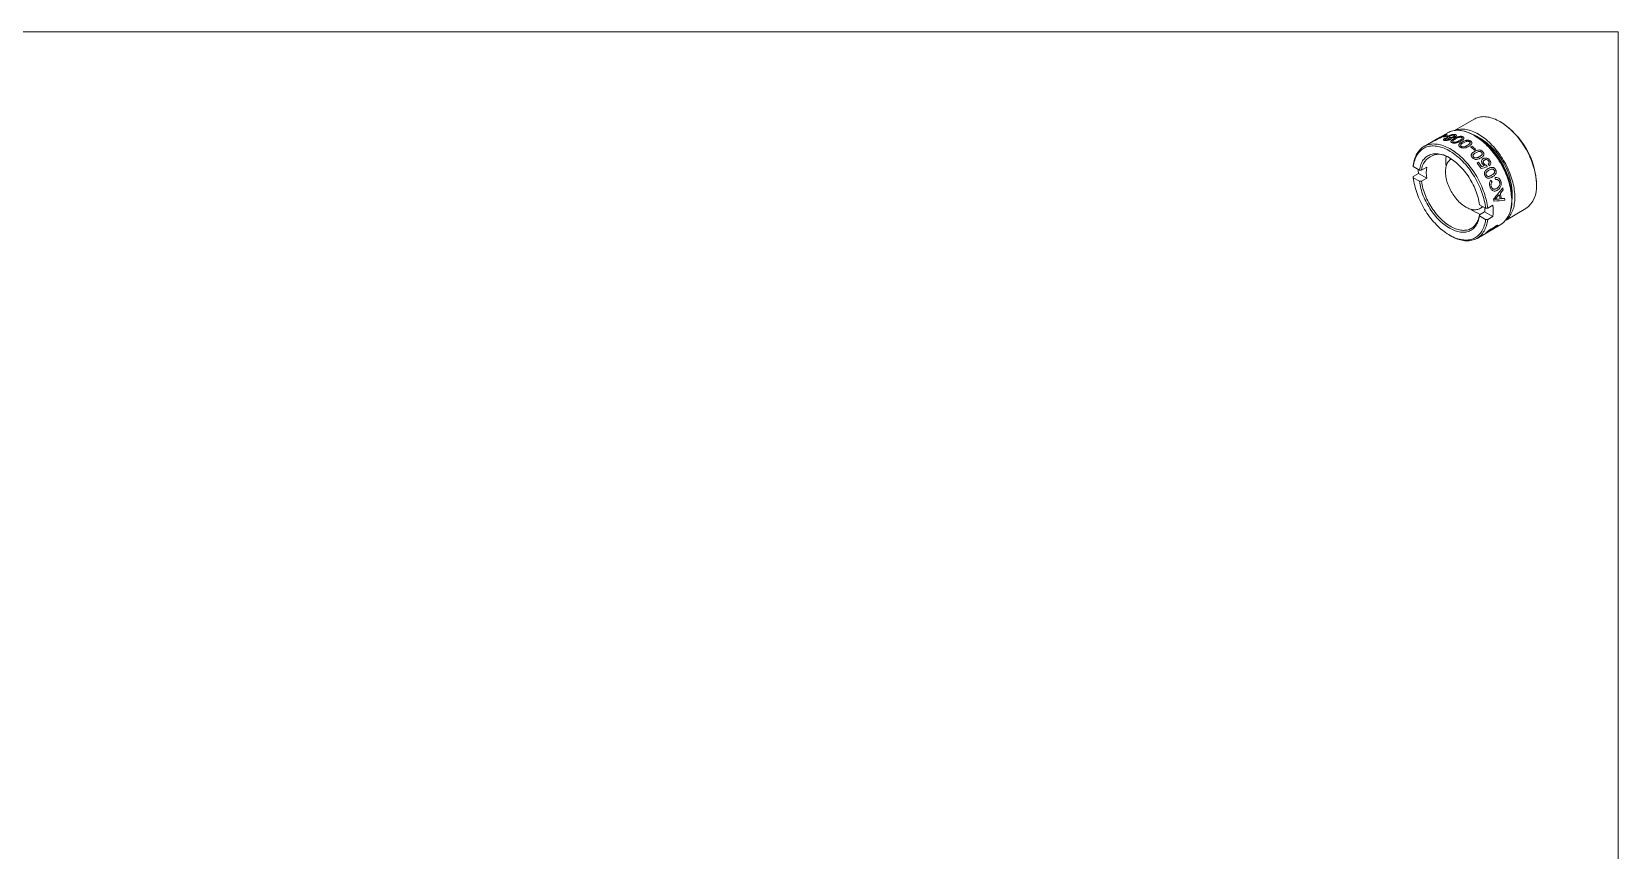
# Model space of a CAD drawing. Header units: inches. Extents: x 0.1 to 10.9, y 0 to 8.5.
# Drawn here: x 5.5 to 10.94, y 5.64 to 8.45 of the extents above; entities that cross this region are included whole.
import ezdxf

# ---------------------------------------------------------------- set-up
doc = ezdxf.new("R2010")
doc.units = ezdxf.units.IN
doc.header["$MEASUREMENT"] = 0

msp = doc.modelspace()

# ---------------------------------------------------------------- linework, layer by layer
at = {"color": 7, "linetype": 'Continuous', "lineweight": 0}
for p, q in [((0.0622, 8.4506), (10.9445, 8.4506)), ((10.9445, 0.0356), (10.9445, 8.4506)), ((10.4502, 8.1511), (10.3823, 8.1119)), ((10.5424, 8.1403), (10.5388, 8.1423)), ((10.3209, 8.0818), (10.2782, 8.0572)), ((10.334, 8.0894), (10.3209, 8.0818)), ((10.3595, 8.1041), (10.334, 8.0894)), ((10.3443, 8.0902), (10.3483, 8.0925)), ((10.3598, 8.0934), (10.3557, 8.091)), ((10.4382, 8.056), (10.4423, 8.0583)), ((10.454, 8.0931), (10.4504, 8.0951)), ((10.455, 8.0472), (10.451, 8.0449)), ((10.4602, 8.0004), (10.4647, 8.0031)), ((10.2416, 7.9884), (10.2416, 7.9925)), ((10.2626, 7.9763), (10.2416, 7.9884)), ((10.2416, 7.9541), (10.2593, 7.9643)), ((10.2416, 7.9541), (10.2416, 7.95)), ((10.2416, 7.95), (10.2626, 7.9379)), ((10.2593, 7.9643), (10.2874, 7.9481)), ((10.2697, 7.9763), (10.2874, 7.9865)), ((10.2874, 7.9481), (10.2697, 7.9379)), ((10.6641, 7.9253), (10.6641, 7.9294)), ((10.4895, 7.8453), (10.4685, 7.8574)), ((10.4708, 7.8447), (10.4806, 7.8504)), ((10.4966, 7.8453), (10.4895, 7.8453)), ((10.4966, 7.8453), (10.5143, 7.8555)), ((10.5595, 7.805), (10.6274, 7.8442)), ((10.579, 7.8724), (10.579, 7.8765)), ((10.46, 7.7422), (10.5413, 7.7891)), ((10.4685, 7.8231), (10.4862, 7.8333)), ((10.4685, 7.819), (10.4895, 7.8069)), ((10.4862, 7.8333), (10.5143, 7.8171)), ((10.4895, 7.8069), (10.4966, 7.8069)), ((10.5143, 7.8171), (10.4966, 7.8069)), ((10.3655, 7.7533), (10.3691, 7.7512))]:
    msp.add_line(p, q, dxfattribs=at)
at = {"color": 8, "linetype": 'Continuous', "lineweight": 0}
msp.add_line((10.334, 8.0894), (10.3279, 8.0858), dxfattribs=at)
at = {"color": 7, "linetype": 'Continuous', "lineweight": 0, "flags": 128}
for points in [[(10.579, 7.8724), (10.5789, 7.8787), (10.5786, 7.8851), (10.578, 7.8916), (10.5772, 7.8982), (10.5762, 7.9049), (10.575, 7.9117), (10.5735, 7.9185), (10.5718, 7.9254), (10.57, 7.9323), (10.5679, 7.9392), (10.5656, 7.9462), (10.5631, 7.9531), (10.5604, 7.9601), (10.5575, 7.967), (10.5544, 7.9739), (10.5512, 7.9807), (10.5478, 7.9875), (10.5442, 7.9942), (10.5404, 8.0008), (10.5365, 8.0073), (10.5324, 8.0137), (10.5282, 8.02), (10.5238, 8.0262), (10.5193, 8.0322), (10.5147, 8.0381), (10.51, 8.0438), (10.5052, 8.0494), (10.5002, 8.0548), (10.4952, 8.0599), (10.4902, 8.0649), (10.485, 8.0697), (10.4798, 8.0742), (10.4745, 8.0786), (10.4692, 8.0827), (10.4639, 8.0865), (10.4585, 8.0902), (10.4531, 8.0935), (10.4477, 8.0966), (10.4423, 8.0995), (10.437, 8.1021), (10.4316, 8.1044), (10.4263, 8.1064), (10.4211, 8.1081), (10.4158, 8.1096), (10.4107, 8.1108), (10.4056, 8.1117), (10.4006, 8.1123), (10.3957, 8.1126), (10.3908, 8.1126), (10.3861, 8.1123), (10.3815, 8.1118), (10.377, 8.1109), (10.3727, 8.1098), (10.3685, 8.1084), (10.3644, 8.1067), (10.3604, 8.1047), (10.3595, 8.1041)], [(10.3841, 8.1121), (10.3859, 8.1128), (10.3901, 8.1141), (10.3944, 8.1151), (10.3989, 8.1159), (10.4035, 8.1164), (10.4082, 8.1165), (10.413, 8.1164), (10.4178, 8.116), (10.4228, 8.1153), (10.4279, 8.1143), (10.433, 8.113), (10.4382, 8.1114), (10.4434, 8.1096), (10.4486, 8.1075), (10.4539, 8.1051), (10.4592, 8.1024), (10.4646, 8.0995), (10.4699, 8.0963), (10.4752, 8.0928), (10.4805, 8.0891), (10.4857, 8.0852), (10.4909, 8.081), (10.4961, 8.0766), (10.5012, 8.0719), (10.5063, 8.0671), (10.5113, 8.0621), (10.5162, 8.0568), (10.521, 8.0514), (10.5257, 8.0458), (10.5302, 8.0401), (10.5347, 8.0342), (10.539, 8.0281), (10.5433, 8.0219), (10.5473, 8.0156), (10.5512, 8.0092), (10.555, 8.0027), (10.5586, 7.9961), (10.562, 7.9894), (10.5653, 7.9827), (10.5683, 7.9759), (10.5712, 7.9691), (10.5739, 7.9622), (10.5764, 7.9553), (10.5787, 7.9485), (10.5808, 7.9416), (10.5827, 7.9348), (10.5843, 7.928), (10.5858, 7.9213), (10.587, 7.9146), (10.588, 7.908), (10.5888, 7.9014), (10.5894, 7.895), (10.5897, 7.8887), (10.5898, 7.8825), (10.5897, 7.8764), (10.5894, 7.8705), (10.5888, 7.8647), (10.588, 7.8591), (10.587, 7.8536), (10.5858, 7.8484), (10.5843, 7.8433), (10.5827, 7.8384), (10.5808, 7.8338), (10.5787, 7.8293), (10.5764, 7.8251), (10.5739, 7.8211), (10.5712, 7.8174), (10.5683, 7.8139), (10.5653, 7.8106), (10.562, 7.8076), (10.5606, 7.8065)], [(10.6641, 7.9253), (10.664, 7.9315), (10.6636, 7.9379), (10.6631, 7.9443), (10.6623, 7.9508), (10.6613, 7.9574), (10.66, 7.9641), (10.6586, 7.9709), (10.6569, 7.9777), (10.655, 7.9845), (10.653, 7.9913), (10.6507, 7.9982), (10.6482, 8.0051), (10.6455, 8.0119), (10.6426, 8.0187), (10.6395, 8.0255), (10.6363, 8.0323), (10.6328, 8.0389), (10.6292, 8.0455), (10.6255, 8.0521), (10.6216, 8.0585), (10.6175, 8.0648), (10.6133, 8.071), (10.609, 8.077), (10.6045, 8.0829), (10.5999, 8.0887), (10.5952, 8.0943), (10.5904, 8.0997), (10.5855, 8.1049), (10.5805, 8.11), (10.5755, 8.1148), (10.5704, 8.1194), (10.5652, 8.1238), (10.56, 8.128), (10.5547, 8.132), (10.5494, 8.1357), (10.5441, 8.1391), (10.5388, 8.1423), (10.5335, 8.1453), (10.5282, 8.1479), (10.5229, 8.1503), (10.5176, 8.1525), (10.5124, 8.1543), (10.5072, 8.1559), (10.5021, 8.1572), (10.4971, 8.1582), (10.4921, 8.1589), (10.4872, 8.1593), (10.4824, 8.1594), (10.4777, 8.1592), (10.4731, 8.1588), (10.4687, 8.158), (10.4643, 8.157), (10.4601, 8.1556), (10.456, 8.154), (10.4521, 8.1521), (10.4502, 8.1511)], [(10.2416, 7.9925), (10.2424, 7.9982), (10.2434, 8.0037), (10.2447, 8.009), (10.2461, 8.0141), (10.2478, 8.019), (10.2497, 8.0237), (10.2518, 8.0282), (10.2541, 8.0325), (10.2566, 8.0365), (10.2593, 8.0404), (10.2622, 8.0439), (10.2653, 8.0472), (10.2685, 8.0503), (10.272, 8.0531), (10.2756, 8.0556), (10.2793, 8.0578), (10.2832, 8.0598), (10.2873, 8.0615), (10.2915, 8.0629), (10.2959, 8.064), (10.3004, 8.0649), (10.305, 8.0654), (10.3097, 8.0657), (10.3145, 8.0656), (10.3194, 8.0653), (10.3244, 8.0647), (10.3295, 8.0638), (10.3346, 8.0626), (10.3398, 8.0612), (10.3451, 8.0594), (10.3504, 8.0574), (10.3557, 8.0551), (10.361, 8.0525), (10.3664, 8.0497), (10.3718, 8.0466), (10.3771, 8.0432), (10.3825, 8.0396), (10.3878, 8.0358), (10.3931, 8.0317), (10.3984, 8.0274), (10.4036, 8.0228), (10.4087, 8.0181), (10.4138, 8.0131), (10.4188, 8.0079), (10.4237, 8.0026), (10.4285, 7.9971), (10.4332, 7.9914), (10.4378, 7.9855), (10.4423, 7.9795), (10.4467, 7.9733), (10.4509, 7.9671), (10.4549, 7.9607), (10.4589, 7.9542), (10.4626, 7.9476), (10.4662, 7.9409), (10.4697, 7.9341), (10.4729, 7.9273), (10.476, 7.9205), (10.4789, 7.9136), (10.4816, 7.9067), (10.4841, 7.8997), (10.4864, 7.8928), (10.4885, 7.8859), (10.4904, 7.879), (10.4921, 7.8721), (10.4935, 7.8653), (10.4948, 7.8585), (10.4958, 7.8519), (10.4966, 7.8453)], [(10.4895, 7.8453), (10.4887, 7.8519), (10.4876, 7.8586), (10.4863, 7.8653), (10.4848, 7.8721), (10.4831, 7.879), (10.4812, 7.8859), (10.479, 7.8928), (10.4767, 7.8997), (10.4741, 7.9067), (10.4714, 7.9136), (10.4684, 7.9205), (10.4652, 7.9273), (10.4619, 7.9341), (10.4584, 7.9408), (10.4547, 7.9474), (10.4509, 7.954), (10.4469, 7.9604), (10.4427, 7.9667), (10.4384, 7.9729), (10.434, 7.979), (10.4295, 7.9849), (10.4248, 7.9906), (10.42, 7.9962), (10.4151, 8.0016), (10.4102, 8.0068), (10.4051, 8.0118), (10.4, 8.0166), (10.3948, 8.0212), (10.3896, 8.0255), (10.3843, 8.0296), (10.379, 8.0335), (10.3736, 8.0371), (10.3682, 8.0405), (10.3629, 8.0436), (10.3575, 8.0464), (10.3522, 8.049), (10.3469, 8.0512), (10.3416, 8.0532), (10.3363, 8.0549), (10.3311, 8.0563), (10.326, 8.0575), (10.321, 8.0583), (10.316, 8.0588), (10.3111, 8.0591), (10.3063, 8.059), (10.3017, 8.0587), (10.2971, 8.058), (10.2927, 8.0571), (10.2884, 8.0558), (10.2842, 8.0543), (10.2802, 8.0525), (10.2764, 8.0504), (10.2727, 8.048), (10.2692, 8.0453), (10.2659, 8.0424), (10.2627, 8.0392), (10.2598, 8.0357), (10.257, 8.032), (10.2544, 8.028), (10.2521, 8.0238), (10.2499, 8.0194), (10.248, 8.0147), (10.2463, 8.0099), (10.2448, 8.0048), (10.2435, 7.9995), (10.2424, 7.994), (10.2416, 7.9884)], [(10.2626, 7.9763), (10.2635, 7.9813), (10.2646, 7.9862), (10.266, 7.9909), (10.2675, 7.9953), (10.2693, 7.9996), (10.2713, 8.0036), (10.2735, 8.0074), (10.2759, 8.0109), (10.2785, 8.0142), (10.2813, 8.0173), (10.2843, 8.02), (10.2874, 8.0225), (10.2908, 8.0248), (10.2943, 8.0267), (10.2979, 8.0284), (10.3017, 8.0298), (10.3057, 8.0308), (10.3098, 8.0316), (10.314, 8.0321), (10.3183, 8.0323), (10.3227, 8.0322), (10.3272, 8.0318), (10.3318, 8.0311), (10.3365, 8.0301), (10.3413, 8.0288), (10.3461, 8.0272), (10.3509, 8.0254), (10.3558, 8.0232), (10.3607, 8.0208), (10.3656, 8.0181), (10.3705, 8.0151), (10.3754, 8.0119), (10.3802, 8.0084), (10.3851, 8.0047), (10.3899, 8.0007), (10.3946, 7.9966), (10.3993, 7.9922), (10.4039, 7.9875), (10.4084, 7.9827), (10.4128, 7.9777), (10.4171, 7.9726), (10.4213, 7.9672), (10.4254, 7.9617), (10.4294, 7.9561), (10.4332, 7.9503), (10.4368, 7.9444), (10.4403, 7.9384), (10.4437, 7.9324), (10.4468, 7.9262), (10.4498, 7.92), (10.4526, 7.9137), (10.4552, 7.9074), (10.4576, 7.9011), (10.4598, 7.8948), (10.4618, 7.8884), (10.4636, 7.8821), (10.4652, 7.8759), (10.4665, 7.8696), (10.4676, 7.8635), (10.4685, 7.8574)], [(10.4789, 7.8514), (10.4767, 7.8491), (10.4741, 7.847), (10.4715, 7.8451), (10.4686, 7.8436), (10.4656, 7.8423), (10.4625, 7.8413), (10.4592, 7.8406), (10.4558, 7.8402), (10.4523, 7.8401), (10.4486, 7.8403), (10.4449, 7.8408), (10.4412, 7.8415), (10.4373, 7.8426), (10.4334, 7.8439), (10.4295, 7.8455), (10.4255, 7.8474), (10.4215, 7.8496), (10.4176, 7.852), (10.4136, 7.8547), (10.4097, 7.8576), (10.4058, 7.8608), (10.4019, 7.8642), (10.3982, 7.8678), (10.3945, 7.8716), (10.3908, 7.8756), (10.3873, 7.8797), (10.3839, 7.8841), (10.3806, 7.8886), (10.3775, 7.8932), (10.3745, 7.8979), (10.3716, 7.9028), (10.3689, 7.9077), (10.3664, 7.9127), (10.3641, 7.9178), (10.3619, 7.9229), (10.36, 7.928), (10.3582, 7.9331), (10.3567, 7.9382), (10.3554, 7.9433), (10.3542, 7.9484), (10.3533, 7.9534), (10.3527, 7.9583), (10.3522, 7.9631), (10.352, 7.9678), (10.352, 7.9724), (10.3522, 7.9769), (10.3527, 7.9812), (10.3533, 7.9853), (10.3542, 7.9893), (10.3554, 7.993), (10.3567, 7.9966), (10.3582, 7.9999), (10.36, 8.003), (10.3619, 8.0059), (10.3641, 8.0085), (10.3664, 8.0109), (10.3689, 8.013), (10.3713, 8.0146)], [(10.2416, 7.95), (10.2424, 7.9434), (10.2435, 7.9367), (10.2448, 7.93), (10.2463, 7.9232), (10.248, 7.9163), (10.2499, 7.9094), (10.2521, 7.9025), (10.2544, 7.8956), (10.257, 7.8886), (10.2598, 7.8817), (10.2627, 7.8748), (10.2659, 7.868), (10.2692, 7.8612), (10.2727, 7.8545), (10.2764, 7.8479), (10.2802, 7.8413), (10.2842, 7.8349), (10.2884, 7.8286), (10.2927, 7.8224), (10.2971, 7.8163), (10.3017, 7.8104), (10.3063, 7.8047), (10.3111, 7.7991), (10.316, 7.7937), (10.321, 7.7885), (10.326, 7.7835), (10.3311, 7.7787), (10.3363, 7.7741), (10.3416, 7.7698), (10.3469, 7.7657), (10.3522, 7.7618), (10.3575, 7.7582), (10.3629, 7.7548), (10.3682, 7.7517), (10.3736, 7.7489), (10.379, 7.7463), (10.3843, 7.7441), (10.3896, 7.7421), (10.3948, 7.7404), (10.4, 7.7389), (10.4051, 7.7378), (10.4102, 7.737), (10.4151, 7.7365), (10.42, 7.7362), (10.4248, 7.7363), (10.4295, 7.7366), (10.434, 7.7373), (10.4384, 7.7382), (10.4427, 7.7395), (10.4469, 7.741), (10.4509, 7.7428), (10.4547, 7.7449), (10.4584, 7.7473), (10.4619, 7.75), (10.4652, 7.7529), (10.4684, 7.7561), (10.4714, 7.7596), (10.4741, 7.7633), (10.4767, 7.7673), (10.479, 7.7715), (10.4812, 7.7759), (10.4831, 7.7806), (10.4848, 7.7854), (10.4863, 7.7905), (10.4876, 7.7958), (10.4887, 7.8013), (10.4895, 7.8069)], [(10.4685, 7.819), (10.4676, 7.814), (10.4665, 7.8091), (10.4652, 7.8044), (10.4636, 7.8), (10.4618, 7.7957), (10.4598, 7.7917), (10.4576, 7.7879), (10.4552, 7.7844), (10.4526, 7.7811), (10.4498, 7.778), (10.4468, 7.7753), (10.4437, 7.7727), (10.4403, 7.7705), (10.4368, 7.7686), (10.4332, 7.7669), (10.4294, 7.7655), (10.4254, 7.7645), (10.4213, 7.7637), (10.4171, 7.7632), (10.4128, 7.763), (10.4084, 7.7631), (10.4039, 7.7635), (10.3993, 7.7642), (10.3946, 7.7652), (10.3899, 7.7665), (10.3851, 7.7681), (10.3802, 7.7699), (10.3754, 7.7721), (10.3705, 7.7745), (10.3656, 7.7772), (10.3607, 7.7802), (10.3558, 7.7834), (10.3509, 7.7869), (10.3461, 7.7906), (10.3413, 7.7946), (10.3365, 7.7987), (10.3318, 7.8031), (10.3272, 7.8078), (10.3227, 7.8126), (10.3183, 7.8176), (10.314, 7.8227), (10.3098, 7.8281), (10.3057, 7.8336), (10.3017, 7.8392), (10.2979, 7.845), (10.2943, 7.8509), (10.2908, 7.8569), (10.2874, 7.8629), (10.2843, 7.8691), (10.2813, 7.8753), (10.2785, 7.8816), (10.2759, 7.8879), (10.2735, 7.8942), (10.2713, 7.9005), (10.2693, 7.9069), (10.2675, 7.9132), (10.266, 7.9194), (10.2646, 7.9257), (10.2635, 7.9318), (10.2626, 7.9379)], [(10.2697, 7.9379), (10.2706, 7.9319), (10.2717, 7.9259), (10.2731, 7.9198), (10.2747, 7.9136), (10.2764, 7.9075), (10.2784, 7.9013), (10.2806, 7.8951), (10.283, 7.8889), (10.2856, 7.8827), (10.2884, 7.8766), (10.2914, 7.8705), (10.2945, 7.8645), (10.2978, 7.8586), (10.3013, 7.8528), (10.3049, 7.8471), (10.3087, 7.8414), (10.3126, 7.836), (10.3166, 7.8306), (10.3208, 7.8255), (10.325, 7.8205), (10.3294, 7.8157), (10.3339, 7.811), (10.3384, 7.8066), (10.343, 7.8024), (10.3477, 7.7984), (10.3524, 7.7946), (10.3571, 7.7911), (10.3619, 7.7878), (10.3667, 7.7848), (10.3715, 7.782), (10.3763, 7.7795), (10.3811, 7.7772), (10.3858, 7.7753), (10.3905, 7.7736), (10.3952, 7.7722), (10.3998, 7.7711), (10.4043, 7.7703), (10.4088, 7.7698), (10.4132, 7.7696), (10.4174, 7.7697), (10.4216, 7.7701), (10.4256, 7.7707), (10.4295, 7.7717), (10.4333, 7.7729), (10.4369, 7.7745), (10.4404, 7.7763), (10.4437, 7.7784), (10.4468, 7.7808), (10.4498, 7.7834), (10.4526, 7.7863), (10.4552, 7.7895), (10.4576, 7.7929), (10.4598, 7.7966), (10.4618, 7.8005), (10.4635, 7.8046), (10.4651, 7.8089), (10.4664, 7.8135), (10.4676, 7.8182), (10.4685, 7.8231)], [(10.579, 7.8763), (10.5791, 7.8786), (10.5792, 7.8845)], [(10.4966, 7.8069), (10.4958, 7.8012), (10.4948, 7.7957), (10.4935, 7.7904), (10.4921, 7.7853), (10.4904, 7.7804), (10.4885, 7.7756), (10.4864, 7.7712), (10.4841, 7.7669), (10.4816, 7.7628), (10.4789, 7.759), (10.476, 7.7555), (10.4729, 7.7522), (10.4697, 7.7491), (10.4662, 7.7463), (10.4626, 7.7438), (10.4589, 7.7416), (10.4549, 7.7396), (10.4509, 7.7379), (10.4467, 7.7365), (10.4423, 7.7354), (10.4378, 7.7345), (10.4332, 7.734), (10.4285, 7.7337), (10.4237, 7.7337), (10.4188, 7.734), (10.4138, 7.7347), (10.4087, 7.7356), (10.4036, 7.7367), (10.3984, 7.7382), (10.3931, 7.7399), (10.3878, 7.742), (10.3825, 7.7443), (10.3771, 7.7468), (10.3718, 7.7497), (10.3691, 7.7512)]]:
    msp.add_lwpolyline(points, dxfattribs=at)
at = {"color": 7, "linetype": 'Continuous', "lineweight": 0}
for centre, radius, start, end in [((10.35, 7.8886), 0.2307, 347.0336, 72.961), ((10.4001, 7.9176), 0.2642, 2.5637, 57.431), ((10.332, 8.0168), 0.0619, 109.691, 113.9719), ((10.3524, 8.0285), 0.0619, 107.2397, 116.4232), ((10.3565, 8.0308), 0.062, 106.0988, 117.5641), ((10.3553, 8.0166), 0.0744, 89.699, 98.5529), ((10.3594, 8.019), 0.0744, 89.699, 98.5529), ((10.3689, 8.0319), 0.0675, 99.3848, 103.1873), ((10.2895, 7.8724), 0.2363, 46.895, 50.9905), ((10.2936, 7.8747), 0.2363, 46.895, 50.9905), ((10.3259, 7.8743), 0.2535, 2.3191, 59.7082), ((10.3077, 7.8643), 0.2715, 2.5779, 57.4167), ((10.3296, 7.9702), 0.0601, 51.0624, 174.2715), ((10.4886, 8.0062), 0.1354, 172.7397, 187.1616), ((10.2181, 7.8131), 0.3061, 33.3328, 37.7293), ((10.2238, 7.8166), 0.3047, 34.299, 37.7354), ((10.451, 7.9848), 0.1928, 181.7872, 186.0945), ((10.4199, 7.9673), 0.1339, 171.7612, 188.2388), ((10.3119, 7.8454), 0.2294, 8.0404, 11.875), ((10.316, 7.8478), 0.2294, 7.563, 12.3523), ((10.3003, 7.8483), 0.2566, 13.5204, 15.0808), ((10.5748, 7.9169), 0.0896, 305.8832, 5.429), ((10.5193, 7.9468), 0.1318, 232.666, 248.3183), ((10.3736, 7.8509), 0.1139, 351.1374, 357.7869), ((10.3443, 7.8363), 0.1711, 353.5612, 6.4388), ((10.2915, 7.8335), 0.2295, 9.0644, 10.8509), ((10.4872, 7.8638), 0.0922, 305.9538, 5.3584), ((10.3554, 7.8578), 0.2006, 4.3237, 6.1621), ((10.4758, 7.8214), 0.0607, 300.2493, 304.0931), ((10.4582, 7.8186), 0.0673, 316.7286, 320.3172)]:
    msp.add_arc(centre, radius, start, end, dxfattribs=at)
at = {"color": 8, "linetype": 'Continuous', "lineweight": 0}
msp.add_open_spline([(10.3069, 8.0733), (10.311, 8.076), (10.3156, 8.0789), (10.3204, 8.0815), (10.3209, 8.0818)], degree=3, knots=[0, 0, 0, 0, 0.897822, 1, 1, 1, 1], dxfattribs=at)
at = {"color": 7, "linetype": 'Continuous', "lineweight": 0}
for points in [[(10.3579, 8.0984), (10.3421, 8.091), (10.3266, 8.0832), (10.3111, 8.0751)], [(10.3181, 8.0798), (10.3164, 8.0788), (10.3147, 8.0777), (10.3131, 8.0766)], [(10.3249, 8.084), (10.3226, 8.0826), (10.3204, 8.0812), (10.3181, 8.0798)], [(10.3214, 8.0811), (10.3256, 8.0833), (10.3299, 8.0855), (10.3341, 8.0877)], [(10.3393, 8.0904), (10.344, 8.0928), (10.3488, 8.0952), (10.3535, 8.0975)], [(10.2697, 7.9763), (10.2673, 7.9763), (10.265, 7.9763), (10.2626, 7.9763)], [(10.4947, 7.9875), (10.4878, 7.9855), (10.4808, 7.9834), (10.4738, 7.9813)], [(10.4755, 7.9883), (10.479, 7.9893), (10.4825, 7.9904), (10.486, 7.9915)], [(10.4917, 7.9931), (10.4927, 7.9913), (10.4937, 7.9894), (10.4947, 7.9875)], [(10.5023, 7.9911), (10.501, 7.9929), (10.4997, 7.9946), (10.4984, 7.9963)], [(10.5233, 7.9436), (10.5228, 7.946), (10.5222, 7.9484), (10.5217, 7.9507)], [(10.2626, 7.9379), (10.265, 7.9379), (10.2673, 7.9379), (10.2697, 7.9379)], [(10.508, 7.9413), (10.5093, 7.9394), (10.5105, 7.9375), (10.5118, 7.9356)], [(10.5169, 7.8768), (10.5275, 7.8895), (10.5379, 7.9022), (10.5481, 7.915)], [(10.5364, 7.8926), (10.5337, 7.8894), (10.5308, 7.8861), (10.528, 7.8829)], [(10.5498, 7.9083), (10.5466, 7.9045), (10.5434, 7.9007), (10.5401, 7.8969)], [(10.5555, 7.8729), (10.5433, 7.8717), (10.5308, 7.8707), (10.5181, 7.8697)], [(10.528, 7.8829), (10.5259, 7.8805), (10.5237, 7.878), (10.5216, 7.8756)], [(10.5286, 7.8763), (10.5321, 7.8767), (10.5356, 7.8771), (10.5391, 7.8775)], [(10.5434, 7.878), (10.5473, 7.8784), (10.5511, 7.8789), (10.5549, 7.8793)], [(10.4685, 7.8231), (10.4685, 7.8218), (10.4685, 7.8204), (10.4685, 7.819)]]:
    msp.add_open_spline(points, degree=3, dxfattribs=at)
for points, knots in [([(10.3131, 8.0766), (10.3144, 8.0773), (10.3171, 8.0788), (10.32, 8.0803), (10.3214, 8.0811)], [0, 0, 0, 0, 0.499963, 1, 1, 1, 1]), ([(10.3487, 8.0778), (10.3481, 8.0779), (10.347, 8.0781), (10.3452, 8.0787), (10.3442, 8.0799), (10.3449, 8.0815), (10.3466, 8.0829), (10.3478, 8.0837), (10.3484, 8.084)], [0, 0, 0, 0, 0.125452, 0.250828, 0.50011, 0.749386, 0.874673, 1, 1, 1, 1]), ([(10.3484, 8.084), (10.3488, 8.0843), (10.3496, 8.0847), (10.3514, 8.0856), (10.354, 8.0865), (10.3572, 8.0873), (10.3592, 8.0875), (10.3601, 8.0876)], [0, 0, 0, 0, 0.125327, 0.25055, 0.499966, 0.749678, 1, 1, 1, 1]), ([(10.367, 8.0809), (10.3664, 8.0806), (10.3651, 8.0799), (10.3619, 8.0787), (10.3575, 8.0777), (10.3533, 8.0774), (10.3505, 8.0775), (10.3493, 8.0777), (10.3487, 8.0778)], [0, 0, 0, 0, 0.125364, 0.250651, 0.499817, 0.749115, 0.87452, 1, 1, 1, 1]), ([(10.3527, 8.0838), (10.3523, 8.0836), (10.3517, 8.0832), (10.3507, 8.0823), (10.3502, 8.0814), (10.3508, 8.0806), (10.352, 8.0803), (10.3527, 8.0802)], [0, 0, 0, 0, 0.1256, 0.25101, 0.500613, 0.731765, 1, 1, 1, 1]), ([(10.3626, 8.0859), (10.3619, 8.086), (10.3606, 8.0862), (10.3578, 8.0858), (10.3554, 8.0851), (10.3537, 8.0844), (10.353, 8.084), (10.3527, 8.0838)], [0, 0, 0, 0, 0.250446, 0.499696, 0.749124, 0.87447, 1, 1, 1, 1]), ([(10.3527, 8.0802), (10.3531, 8.0801), (10.3537, 8.08), (10.3553, 8.0799), (10.3575, 8.0801), (10.3599, 8.0807), (10.3616, 8.0814), (10.3623, 8.0818), (10.3627, 8.082)], [0, 0, 0, 0, 0.137357, 0.250856, 0.500032, 0.749291, 0.874562, 1, 1, 1, 1]), ([(10.3601, 8.0876), (10.3599, 8.0878), (10.3593, 8.0881), (10.3588, 8.0887), (10.3587, 8.0897), (10.3596, 8.0909), (10.3614, 8.0923), (10.3626, 8.093), (10.3632, 8.0934)], [0, 0, 0, 0, 0.142721, 0.275168, 0.400682, 0.699393, 0.849648, 1, 1, 1, 1]), ([(10.3627, 8.082), (10.363, 8.0822), (10.3637, 8.0826), (10.3647, 8.0835), (10.3653, 8.0845), (10.3645, 8.0855), (10.3632, 8.0858), (10.3626, 8.0859)], [0, 0, 0, 0, 0.125553, 0.251037, 0.500234, 0.749453, 1, 1, 1, 1]), ([(10.3632, 8.0934), (10.364, 8.0938), (10.3655, 8.0946), (10.369, 8.0962), (10.3731, 8.0975), (10.377, 8.0984), (10.3798, 8.0987), (10.3823, 8.0987), (10.3837, 8.0986), (10.3844, 8.0985)], [0, 0, 0, 0, 0.125195, 0.250314, 0.49924, 0.625187, 0.749515, 0.874728, 1, 1, 1, 1]), ([(10.3673, 8.093), (10.3668, 8.0928), (10.3659, 8.0922), (10.3646, 8.0912), (10.3638, 8.0899), (10.3644, 8.089), (10.3656, 8.0885), (10.3664, 8.0883), (10.3668, 8.0882)], [0, 0, 0, 0, 0.125475, 0.250879, 0.500154, 0.7491, 0.874525, 1, 1, 1, 1]), ([(10.3668, 8.0882), (10.3673, 8.0882), (10.3682, 8.0881), (10.3703, 8.088), (10.3733, 8.0884), (10.3763, 8.0892), (10.3785, 8.0901), (10.3794, 8.0906), (10.3799, 8.0909)], [0, 0, 0, 0, 0.134862, 0.250795, 0.499723, 0.749188, 0.866564, 1, 1, 1, 1]), ([(10.3689, 8.0862), (10.3693, 8.0859), (10.3701, 8.0852), (10.3703, 8.0839), (10.3694, 8.0826), (10.3682, 8.0816), (10.3674, 8.0812), (10.367, 8.0809)], [0, 0, 0, 0, 0.2502729, 0.4999122, 0.7494242, 0.8746483, 1, 1, 1, 1]), ([(10.3803, 8.0961), (10.3798, 8.0962), (10.3789, 8.0963), (10.3769, 8.0963), (10.3741, 8.0958), (10.3713, 8.095), (10.3691, 8.094), (10.368, 8.0934), (10.3673, 8.093)], [0, 0, 0, 0, 0.133767, 0.250678, 0.499481, 0.699334, 0.819678, 1, 1, 1, 1]), ([(10.3844, 8.0898), (10.3838, 8.0895), (10.3826, 8.0888), (10.3798, 8.0877), (10.3762, 8.0867), (10.3728, 8.0862), (10.3706, 8.0862), (10.3695, 8.0862), (10.3689, 8.0862)], [0, 0, 0, 0, 0.143244, 0.286447, 0.571003, 0.785158, 0.885163, 1, 1, 1, 1]), ([(10.375, 8.07), (10.3745, 8.0702), (10.3735, 8.0706), (10.372, 8.0716), (10.3706, 8.0731), (10.3705, 8.0751), (10.3722, 8.0777), (10.3758, 8.081), (10.3798, 8.0833), (10.3817, 8.0845)], [0, 0, 0, 0, 0.062639, 0.125246, 0.250061, 0.374676, 0.499685, 0.749551, 1, 1, 1, 1]), ([(10.4042, 8.075), (10.4032, 8.0744), (10.4011, 8.0733), (10.3968, 8.0712), (10.3908, 8.0689), (10.3834, 8.068), (10.3788, 8.0687), (10.3765, 8.0694), (10.3755, 8.0698), (10.375, 8.07)], [0, 0, 0, 0, 0.125619, 0.251218, 0.501642, 0.749415, 0.874444, 0.937214, 1, 1, 1, 1]), ([(10.3862, 8.083), (10.3846, 8.082), (10.3817, 8.0803), (10.3787, 8.0781), (10.377, 8.0763), (10.3766, 8.0748), (10.3771, 8.0735), (10.3782, 8.0727), (10.3789, 8.0724), (10.3791, 8.0723)], [0, 0, 0, 0, 0.286224, 0.500729, 0.625707, 0.75047, 0.874966, 0.958252, 1, 1, 1, 1]), ([(10.3791, 8.0723), (10.3796, 8.0722), (10.3805, 8.0718), (10.3823, 8.0715), (10.3843, 8.0714), (10.3856, 8.0716), (10.3862, 8.0717)], [0, 0, 0, 0, 0.250013, 0.499836, 0.749779, 1, 1, 1, 1]), ([(10.3799, 8.0909), (10.3804, 8.0911), (10.3812, 8.0917), (10.3826, 8.0928), (10.3836, 8.0942), (10.3827, 8.0953), (10.3815, 8.0959), (10.3807, 8.096), (10.3803, 8.0961)], [0, 0, 0, 0, 0.125479, 0.250951, 0.499615, 0.749081, 0.874527, 1, 1, 1, 1]), ([(10.3817, 8.0845), (10.3829, 8.0851), (10.3849, 8.0862), (10.3882, 8.0879), (10.3916, 8.0894), (10.3955, 8.0908), (10.3995, 8.0917), (10.4035, 8.0921), (10.4064, 8.0919), (10.4088, 8.0914), (10.41, 8.0909), (10.4108, 8.0907)], [0, 0, 0, 0, 0.137026, 0.250339, 0.383691, 0.500546, 0.631375, 0.750059, 0.849916, 0.909969, 1, 1, 1, 1]), ([(10.3844, 8.0985), (10.3851, 8.0983), (10.3864, 8.0981), (10.3879, 8.0974), (10.3889, 8.0964), (10.3893, 8.0948), (10.3885, 8.093), (10.3865, 8.0911), (10.3851, 8.0903), (10.3844, 8.0898)], [0, 0, 0, 0, 0.1252803, 0.2504798, 0.3760857, 0.5007083, 0.7496359, 0.8747873, 1, 1, 1, 1]), ([(10.4067, 8.0883), (10.4063, 8.0885), (10.4056, 8.0887), (10.4038, 8.089), (10.4013, 8.089), (10.3982, 8.0886), (10.3946, 8.0873), (10.3905, 8.0854), (10.3876, 8.0838), (10.3862, 8.083)], [0, 0, 0, 0, 0.062574, 0.125089, 0.2496, 0.374359, 0.499351, 0.749542, 1, 1, 1, 1]), ([(10.3862, 8.0717), (10.3869, 8.0718), (10.3882, 8.0721), (10.3907, 8.0729), (10.3935, 8.074), (10.3967, 8.0756), (10.3987, 8.0767), (10.3996, 8.0773)], [0, 0, 0, 0, 0.124921, 0.249926, 0.499828, 0.749888, 1, 1, 1, 1]), ([(10.4021, 8.0552), (10.4016, 8.0555), (10.4007, 8.0562), (10.3991, 8.0577), (10.3977, 8.0597), (10.3975, 8.0623), (10.3992, 8.0654), (10.4028, 8.069), (10.4067, 8.0713), (10.4087, 8.0725)], [0, 0, 0, 0, 0.062639, 0.125246, 0.250061, 0.374676, 0.499685, 0.749551, 1, 1, 1, 1]), ([(10.3996, 8.0773), (10.4011, 8.0781), (10.4039, 8.0798), (10.407, 8.0821), (10.4088, 8.0841), (10.4091, 8.0857), (10.4087, 8.087), (10.4077, 8.0878), (10.407, 8.0882), (10.4067, 8.0883)], [0, 0, 0, 0, 0.250443, 0.500621, 0.625611, 0.750357, 0.874912, 0.937433, 1, 1, 1, 1]), ([(10.4313, 8.0575), (10.4303, 8.0569), (10.4282, 8.0558), (10.4239, 8.0537), (10.4179, 8.0517), (10.4106, 8.0515), (10.406, 8.0531), (10.4037, 8.0542), (10.4026, 8.0549), (10.4021, 8.0552)], [0, 0, 0, 0, 0.125619, 0.251218, 0.501642, 0.749415, 0.874444, 0.937214, 1, 1, 1, 1]), ([(10.4132, 8.0699), (10.4116, 8.0689), (10.4088, 8.0672), (10.4057, 8.0648), (10.4041, 8.0628), (10.4037, 8.061), (10.4043, 8.0593), (10.4053, 8.0582), (10.406, 8.0577), (10.4062, 8.0575)], [0, 0, 0, 0, 0.286224, 0.500729, 0.625707, 0.75047, 0.874966, 0.958252, 1, 1, 1, 1]), ([(10.4152, 8.0851), (10.4151, 8.0846), (10.4147, 8.0837), (10.4134, 8.0818), (10.4112, 8.0796), (10.4079, 8.0772), (10.4054, 8.0757), (10.4042, 8.075)], [0, 0, 0, 0, 0.124999, 0.250019, 0.499844, 0.749877, 1, 1, 1, 1]), ([(10.4062, 8.0575), (10.4067, 8.0572), (10.4077, 8.0566), (10.4095, 8.056), (10.4114, 8.0557), (10.4127, 8.0557), (10.4133, 8.0557)], [0, 0, 0, 0, 0.250013, 0.499836, 0.749779, 1, 1, 1, 1]), ([(10.4087, 8.0725), (10.4098, 8.0731), (10.4119, 8.0743), (10.4152, 8.0759), (10.4186, 8.0772), (10.4225, 8.0783), (10.4265, 8.0789), (10.4305, 8.0788), (10.4335, 8.0781), (10.4359, 8.0771), (10.4372, 8.0763), (10.4379, 8.0759)], [0, 0, 0, 0, 0.1370264, 0.2503391, 0.3836914, 0.5005462, 0.6313749, 0.7500589, 0.849916, 0.9099692, 1, 1, 1, 1]), ([(10.4108, 8.0907), (10.4115, 8.0903), (10.4129, 8.0897), (10.4143, 8.0884), (10.415, 8.0872), (10.4153, 8.0861), (10.4153, 8.0854), (10.4152, 8.0851)], [0, 0, 0, 0, 0.250059, 0.499915, 0.699826, 0.849898, 1, 1, 1, 1]), ([(10.4338, 8.0735), (10.4335, 8.0737), (10.4327, 8.0742), (10.4309, 8.0748), (10.4284, 8.0752), (10.4253, 8.0751), (10.4216, 8.0741), (10.4176, 8.0723), (10.4147, 8.0707), (10.4132, 8.0699)], [0, 0, 0, 0, 0.062574, 0.125089, 0.2496, 0.374359, 0.499351, 0.749542, 1, 1, 1, 1]), ([(10.4133, 8.0557), (10.414, 8.0558), (10.4153, 8.0559), (10.4178, 8.0566), (10.4206, 8.0576), (10.4238, 8.0591), (10.4258, 8.0603), (10.4268, 8.0608)], [0, 0, 0, 0, 0.124921, 0.249926, 0.499828, 0.749888, 1, 1, 1, 1]), ([(10.4268, 8.0608), (10.4282, 8.0617), (10.431, 8.0633), (10.4341, 8.0657), (10.436, 8.068), (10.4363, 8.0699), (10.4358, 8.0716), (10.4349, 8.0728), (10.4342, 8.0733), (10.4338, 8.0735)], [0, 0, 0, 0, 0.250443, 0.500621, 0.625611, 0.750357, 0.874912, 0.937433, 1, 1, 1, 1]), ([(10.4424, 8.0684), (10.4422, 8.0678), (10.4418, 8.0667), (10.4405, 8.0646), (10.4383, 8.0622), (10.435, 8.0597), (10.4325, 8.0582), (10.4313, 8.0575)], [0, 0, 0, 0, 0.124999, 0.250019, 0.499844, 0.749877, 1, 1, 1, 1]), ([(10.4379, 8.0759), (10.4386, 8.0754), (10.44, 8.0743), (10.4415, 8.0726), (10.4422, 8.071), (10.4425, 8.0696), (10.4424, 8.0688), (10.4424, 8.0684)], [0, 0, 0, 0, 0.250059, 0.499915, 0.699826, 0.849898, 1, 1, 1, 1]), ([(10.4441, 8.0187), (10.4437, 8.0192), (10.4428, 8.0202), (10.4413, 8.0224), (10.4401, 8.0252), (10.4401, 8.0285), (10.4419, 8.0323), (10.4456, 8.0364), (10.4495, 8.0387), (10.4515, 8.0399)], [0, 0, 0, 0, 0.062639, 0.125246, 0.250061, 0.374676, 0.499685, 0.749551, 1, 1, 1, 1]), ([(10.4722, 8.0174), (10.4712, 8.0168), (10.4691, 8.0157), (10.4648, 8.0138), (10.459, 8.0121), (10.452, 8.0129), (10.4477, 8.0155), (10.4455, 8.0172), (10.4446, 8.0182), (10.4441, 8.0187)], [0, 0, 0, 0, 0.125619, 0.251218, 0.501642, 0.749415, 0.874444, 0.937214, 1, 1, 1, 1]), ([(10.4557, 8.0357), (10.4541, 8.0347), (10.4513, 8.033), (10.4482, 8.0304), (10.4465, 8.0281), (10.446, 8.0258), (10.4464, 8.0236), (10.4474, 8.022), (10.448, 8.0213), (10.4482, 8.021)], [0, 0, 0, 0, 0.286224, 0.500729, 0.625707, 0.75047, 0.874966, 0.958252, 1, 1, 1, 1]), ([(10.4482, 8.021), (10.4487, 8.0206), (10.4496, 8.0197), (10.4512, 8.0187), (10.4531, 8.018), (10.4543, 8.0178), (10.4549, 8.0177)], [0, 0, 0, 0, 0.250013, 0.499836, 0.749779, 1, 1, 1, 1]), ([(10.4515, 8.0399), (10.4526, 8.0405), (10.4546, 8.0416), (10.4579, 8.0432), (10.4613, 8.0443), (10.4651, 8.0451), (10.4691, 8.0452), (10.473, 8.0443), (10.4758, 8.0429), (10.4781, 8.0412), (10.4792, 8.0401), (10.4799, 8.0394)], [0, 0, 0, 0, 0.137026, 0.250339, 0.383691, 0.500546, 0.631375, 0.750059, 0.849916, 0.909969, 1, 1, 1, 1]), ([(10.4549, 8.0177), (10.4556, 8.0177), (10.4568, 8.0177), (10.4592, 8.0181), (10.462, 8.0191), (10.4652, 8.0205), (10.4672, 8.0216), (10.4682, 8.0221)], [0, 0, 0, 0, 0.124921, 0.249926, 0.499828, 0.749888, 1, 1, 1, 1]), ([(10.4758, 8.037), (10.4755, 8.0374), (10.4748, 8.0381), (10.4731, 8.0392), (10.4707, 8.0401), (10.4677, 8.0404), (10.4641, 8.0397), (10.4601, 8.0381), (10.4572, 8.0365), (10.4557, 8.0357)], [0, 0, 0, 0, 0.062574, 0.125089, 0.2496, 0.374359, 0.499351, 0.749542, 1, 1, 1, 1]), ([(10.4682, 8.0221), (10.4696, 8.023), (10.4724, 8.0247), (10.4755, 8.0272), (10.4775, 8.0298), (10.4779, 8.0322), (10.4776, 8.0343), (10.4768, 8.0359), (10.4761, 8.0367), (10.4758, 8.037)], [0, 0, 0, 0, 0.250443, 0.500621, 0.625611, 0.750357, 0.874912, 0.937433, 1, 1, 1, 1]), ([(10.4836, 8.0294), (10.4834, 8.0287), (10.483, 8.0274), (10.4816, 8.025), (10.4792, 8.0223), (10.4759, 8.0196), (10.4734, 8.0181), (10.4722, 8.0174)], [0, 0, 0, 0, 0.124999, 0.250019, 0.499844, 0.749877, 1, 1, 1, 1]), ([(10.4786, 7.9974), (10.4781, 7.9982), (10.477, 7.9999), (10.4756, 8.0035), (10.4754, 8.0081), (10.4771, 8.0119), (10.4793, 8.0142), (10.4807, 8.0151), (10.4814, 8.0156)], [0, 0, 0, 0, 0.125325, 0.250598, 0.49981, 0.749193, 0.874568, 1, 1, 1, 1]), ([(10.4799, 8.0394), (10.4806, 8.0386), (10.4818, 8.0371), (10.4831, 8.0347), (10.4837, 8.0326), (10.4838, 8.0309), (10.4837, 8.0299), (10.4836, 8.0294)], [0, 0, 0, 0, 0.250059, 0.499915, 0.699826, 0.849898, 1, 1, 1, 1]), ([(10.4855, 8.0107), (10.4851, 8.0104), (10.4842, 8.0099), (10.4829, 8.0087), (10.4818, 8.0071), (10.4812, 8.0049), (10.4815, 8.0026), (10.4824, 8.0004), (10.4833, 7.999), (10.4837, 7.9983)], [0, 0, 0, 0, 0.12201, 0.228933, 0.400239, 0.552562, 0.699784, 0.849782, 1, 1, 1, 1]), ([(10.4814, 8.0156), (10.4822, 8.016), (10.4837, 8.0168), (10.4863, 8.0175), (10.4891, 8.0177), (10.491, 8.0175), (10.492, 8.0174)], [0, 0, 0, 0, 0.250094, 0.500104, 0.750048, 1, 1, 1, 1]), ([(10.4996, 8.0074), (10.4992, 8.008), (10.4983, 8.0092), (10.4961, 8.0111), (10.4927, 8.0124), (10.4895, 8.0123), (10.4871, 8.0116), (10.4861, 8.011), (10.4855, 8.0107)], [0, 0, 0, 0, 0.125442, 0.25082, 0.49945, 0.749046, 0.866385, 1, 1, 1, 1]), ([(10.492, 8.0174), (10.4926, 8.0173), (10.4937, 8.0171), (10.4959, 8.0163), (10.4986, 8.015), (10.501, 8.013), (10.5026, 8.0112), (10.5034, 8.0103), (10.5037, 8.0098)], [0, 0, 0, 0, 0.125155, 0.250247, 0.499993, 0.749729, 0.874841, 1, 1, 1, 1]), ([(10.4984, 7.9963), (10.4991, 7.9969), (10.5005, 7.9983), (10.5017, 8.0011), (10.5015, 8.0039), (10.5006, 8.006), (10.4999, 8.007), (10.4996, 8.0074)], [0, 0, 0, 0, 0.250651, 0.500283, 0.7491, 0.87451, 1, 1, 1, 1]), ([(10.5037, 8.0098), (10.5042, 8.009), (10.5053, 8.0074), (10.5068, 8.0039), (10.5074, 7.9993), (10.5061, 7.9952), (10.5042, 7.9926), (10.5029, 7.9916), (10.5023, 7.9911)], [0, 0, 0, 0, 0.125403, 0.250745, 0.499958, 0.749249, 0.874616, 1, 1, 1, 1]), ([(10.486, 7.9915), (10.4853, 7.9918), (10.4839, 7.9925), (10.4821, 7.9938), (10.4806, 7.995), (10.4795, 7.9962), (10.4789, 7.997), (10.4786, 7.9974)], [0, 0, 0, 0, 0.250063, 0.500031, 0.70002, 0.843318, 1, 1, 1, 1]), ([(10.4837, 7.9983), (10.4842, 7.9976), (10.4853, 7.9963), (10.4871, 7.9948), (10.4888, 7.9939), (10.4903, 7.9933), (10.4913, 7.9932), (10.4917, 7.9931)], [0, 0, 0, 0, 0.250102, 0.499684, 0.699667, 0.849828, 1, 1, 1, 1]), ([(10.4878, 7.9569), (10.4875, 7.9575), (10.4868, 7.9588), (10.4859, 7.9614), (10.4852, 7.9649), (10.4857, 7.9688), (10.4879, 7.9731), (10.4918, 7.9775), (10.4958, 7.9799), (10.4978, 7.9811)], [0, 0, 0, 0, 0.0626387, 0.125246, 0.250061, 0.374676, 0.4996849, 0.7495508, 1, 1, 1, 1]), ([(10.5129, 7.9529), (10.5119, 7.9524), (10.5099, 7.9513), (10.5057, 7.9494), (10.5001, 7.948), (10.4939, 7.9494), (10.4905, 7.9528), (10.4888, 7.955), (10.4881, 7.9562), (10.4878, 7.9569)], [0, 0, 0, 0, 0.125619, 0.251218, 0.501642, 0.749415, 0.874444, 0.937214, 1, 1, 1, 1]), ([(10.501, 7.9756), (10.4994, 7.9746), (10.4966, 7.9729), (10.4934, 7.9702), (10.4914, 7.9676), (10.4907, 7.965), (10.4907, 7.9623), (10.4913, 7.9604), (10.4918, 7.9595), (10.4919, 7.9592)], [0, 0, 0, 0, 0.286224, 0.500729, 0.625707, 0.75047, 0.874966, 0.958252, 1, 1, 1, 1]), ([(10.4919, 7.9592), (10.4922, 7.9586), (10.4929, 7.9575), (10.4943, 7.9562), (10.4958, 7.9552), (10.4969, 7.9548), (10.4974, 7.9547)], [0, 0, 0, 0, 0.250013, 0.499836, 0.749779, 1, 1, 1, 1]), ([(10.4974, 7.9547), (10.498, 7.9546), (10.4991, 7.9545), (10.5014, 7.9548), (10.5041, 7.9557), (10.5071, 7.957), (10.5091, 7.9581), (10.5101, 7.9587)], [0, 0, 0, 0, 0.1249213, 0.2499263, 0.4998277, 0.7498883, 1, 1, 1, 1]), ([(10.4978, 7.9811), (10.4989, 7.9817), (10.5009, 7.9828), (10.5042, 7.9843), (10.5074, 7.9853), (10.511, 7.9858), (10.5147, 7.9854), (10.5181, 7.984), (10.5204, 7.982), (10.5222, 7.9799), (10.5231, 7.9784), (10.5236, 7.9775)], [0, 0, 0, 0, 0.137026, 0.250339, 0.383691, 0.500546, 0.631375, 0.750059, 0.849916, 0.909969, 1, 1, 1, 1]), ([(10.5195, 7.9752), (10.5193, 7.9756), (10.5187, 7.9765), (10.5174, 7.978), (10.5153, 7.9792), (10.5127, 7.9799), (10.5093, 7.9795), (10.5054, 7.978), (10.5025, 7.9764), (10.501, 7.9756)], [0, 0, 0, 0, 0.062574, 0.125089, 0.2496, 0.374359, 0.499351, 0.749542, 1, 1, 1, 1]), ([(10.5101, 7.9587), (10.5115, 7.9595), (10.5144, 7.9612), (10.5176, 7.9639), (10.5198, 7.9666), (10.5206, 7.9694), (10.5207, 7.9718), (10.5202, 7.9738), (10.5197, 7.9747), (10.5195, 7.9752)], [0, 0, 0, 0, 0.250443, 0.500621, 0.625611, 0.750357, 0.874912, 0.937433, 1, 1, 1, 1]), ([(10.5253, 7.9657), (10.525, 7.9649), (10.5244, 7.9634), (10.5227, 7.9608), (10.5201, 7.958), (10.5166, 7.9552), (10.5141, 7.9537), (10.5129, 7.9529)], [0, 0, 0, 0, 0.124999, 0.250019, 0.499844, 0.749877, 1, 1, 1, 1]), ([(10.5217, 7.9507), (10.5223, 7.9508), (10.5235, 7.9511), (10.5257, 7.9512), (10.5295, 7.951), (10.5343, 7.949), (10.5379, 7.9451), (10.5399, 7.9417), (10.5406, 7.9399), (10.541, 7.9389)], [0, 0, 0, 0, 0.081904, 0.163797, 0.286555, 0.571037, 0.785104, 0.892539, 1, 1, 1, 1]), ([(10.5371, 7.936), (10.5369, 7.9367), (10.5364, 7.9379), (10.5351, 7.9401), (10.5332, 7.9421), (10.5306, 7.9436), (10.5282, 7.9442), (10.5257, 7.9442), (10.5241, 7.9438), (10.5233, 7.9436)], [0, 0, 0, 0, 0.108004, 0.200191, 0.399735, 0.548207, 0.699696, 0.849827, 1, 1, 1, 1]), ([(10.5236, 7.9775), (10.5241, 7.9766), (10.525, 7.9747), (10.5257, 7.9718), (10.5259, 7.9694), (10.5257, 7.9674), (10.5254, 7.9662), (10.5253, 7.9657)], [0, 0, 0, 0, 0.250059, 0.499915, 0.699826, 0.849898, 1, 1, 1, 1]), ([(10.5048, 7.9179), (10.5044, 7.919), (10.5036, 7.9214), (10.5027, 7.9262), (10.503, 7.932), (10.5046, 7.9365), (10.5063, 7.9393), (10.5074, 7.9406), (10.508, 7.9413)], [0, 0, 0, 0, 0.143214, 0.286336, 0.57089, 0.785119, 0.87108, 1, 1, 1, 1]), ([(10.5295, 7.9072), (10.5283, 7.9066), (10.526, 7.9054), (10.5212, 7.904), (10.5163, 7.9044), (10.5119, 7.9069), (10.509, 7.9099), (10.507, 7.9129), (10.5057, 7.9157), (10.5051, 7.9171), (10.5048, 7.9179)], [0, 0, 0, 0, 0.1252739, 0.2504982, 0.499406, 0.6209256, 0.749573, 0.8747083, 0.9330172, 1, 1, 1, 1]), ([(10.5118, 7.9356), (10.5113, 7.935), (10.5105, 7.934), (10.5091, 7.9318), (10.5078, 7.9286), (10.5077, 7.9246), (10.5084, 7.9217), (10.5088, 7.9204), (10.509, 7.9199)], [0, 0, 0, 0, 0.136571, 0.250727, 0.500314, 0.749495, 0.916387, 1, 1, 1, 1]), ([(10.509, 7.9199), (10.5094, 7.9189), (10.5103, 7.9168), (10.5121, 7.9141), (10.5144, 7.9122), (10.517, 7.9111), (10.5197, 7.9109), (10.5224, 7.9114), (10.525, 7.9123), (10.5267, 7.9132), (10.5276, 7.9136)], [0, 0, 0, 0, 0.12502, 0.249917, 0.374747, 0.499664, 0.62459, 0.749698, 0.874846, 1, 1, 1, 1]), ([(10.5276, 7.9136), (10.5284, 7.9141), (10.5301, 7.9151), (10.5332, 7.9177), (10.536, 7.9209), (10.5378, 7.9251), (10.5383, 7.9287), (10.5382, 7.9319), (10.5377, 7.9343), (10.5373, 7.9354), (10.5371, 7.936)], [0, 0, 0, 0, 0.12531, 0.250569, 0.499968, 0.600032, 0.749737, 0.874774, 0.931431, 1, 1, 1, 1]), ([(10.541, 7.9389), (10.5413, 7.9381), (10.5418, 7.9366), (10.5426, 7.9335), (10.5432, 7.9295), (10.5427, 7.9245), (10.5407, 7.9183), (10.5371, 7.9133), (10.5335, 7.9099), (10.5312, 7.9083), (10.5301, 7.9076), (10.5295, 7.9072)], [0, 0, 0, 0, 0.068527, 0.12528, 0.250358, 0.374358, 0.500342, 0.749488, 0.87471, 0.933031, 1, 1, 1, 1]), ([(10.5216, 7.8756), (10.5228, 7.8759), (10.5252, 7.8764), (10.5275, 7.8764), (10.5286, 7.8763)], [0, 0, 0, 0, 0.499963, 1, 1, 1, 1]), ([(10.5289, 7.7834), (10.5282, 7.7828), (10.527, 7.7818), (10.524, 7.7796), (10.5193, 7.7765), (10.5138, 7.7732), (10.5101, 7.7711), (10.5081, 7.77), (10.5069, 7.7693), (10.5063, 7.7689)], [0, 0, 0, 0, 0.143417, 0.250973, 0.500186, 0.749062, 0.849406, 0.920511, 1, 1, 1, 1]), ([(10.5098, 7.7711), (10.5104, 7.7715), (10.5117, 7.7723), (10.5138, 7.7735), (10.516, 7.7748), (10.5189, 7.7766), (10.5214, 7.7784), (10.5234, 7.7799), (10.5242, 7.7806), (10.5246, 7.7809)], [0, 0, 0, 0, 0.125248, 0.250433, 0.377701, 0.500364, 0.749604, 0.874765, 1, 1, 1, 1]), ([(10.5138, 7.7763), (10.5144, 7.7767), (10.5154, 7.7776), (10.5173, 7.7792), (10.5198, 7.7811), (10.5223, 7.7829), (10.5244, 7.7843), (10.5253, 7.7848), (10.5258, 7.7851)], [0, 0, 0, 0, 0.150759, 0.286127, 0.500227, 0.749607, 0.874754, 1, 1, 1, 1]), ([(10.5233, 7.7821), (10.5227, 7.7817), (10.5216, 7.781), (10.5196, 7.7797), (10.5179, 7.7783), (10.5168, 7.7775), (10.5163, 7.777)], [0, 0, 0, 0, 0.249859, 0.499334, 0.749351, 1, 1, 1, 1]), ([(10.5246, 7.7809), (10.5249, 7.7812), (10.5255, 7.7817), (10.5263, 7.7825), (10.5267, 7.7833), (10.526, 7.7834), (10.5249, 7.7829), (10.5241, 7.7825), (10.5236, 7.7822), (10.5233, 7.7821)], [0, 0, 0, 0, 0.125474, 0.250921, 0.500799, 0.749225, 0.849492, 0.924732, 1, 1, 1, 1]), ([(10.5258, 7.7851), (10.5263, 7.7854), (10.5271, 7.7858), (10.5284, 7.7865), (10.5303, 7.7873), (10.5319, 7.7873), (10.5314, 7.786), (10.5302, 7.7846), (10.5293, 7.7838), (10.5289, 7.7834)], [0, 0, 0, 0, 0.083624, 0.125446, 0.250669, 0.49944, 0.749161, 0.874547, 1, 1, 1, 1]), ([(10.4934, 7.7615), (10.4927, 7.7611), (10.4913, 7.7603), (10.4898, 7.7595), (10.4889, 7.7589), (10.4885, 7.7588), (10.4892, 7.7595), (10.4905, 7.7607), (10.4914, 7.7614), (10.4919, 7.7618)], [0, 0, 0, 0, 0.125038, 0.250077, 0.375602, 0.500091, 0.749497, 0.874719, 1, 1, 1, 1]), ([(10.4919, 7.7618), (10.4924, 7.7623), (10.4934, 7.7631), (10.4958, 7.7652), (10.4991, 7.768), (10.5034, 7.7713), (10.5064, 7.7735), (10.5085, 7.7748), (10.5095, 7.7754), (10.51, 7.7757)], [0, 0, 0, 0, 0.12539, 0.250732, 0.500158, 0.699486, 0.849558, 0.924755, 1, 1, 1, 1]), ([(10.5046, 7.7682), (10.5037, 7.7677), (10.502, 7.7666), (10.499, 7.7648), (10.4965, 7.7633), (10.4947, 7.7622), (10.4938, 7.7617), (10.4934, 7.7615)], [0, 0, 0, 0, 0.250269, 0.500063, 0.749601, 0.874759, 1, 1, 1, 1]), ([(10.4961, 7.7643), (10.4957, 7.7639), (10.4949, 7.7633), (10.4942, 7.7626), (10.4937, 7.7622), (10.4941, 7.7623), (10.495, 7.7627), (10.4957, 7.7631), (10.4962, 7.7634), (10.4965, 7.7635)], [0, 0, 0, 0, 0.194169, 0.359616, 0.501033, 0.749574, 0.849692, 0.921359, 1, 1, 1, 1]), ([(10.5072, 7.7725), (10.5066, 7.7722), (10.5056, 7.7715), (10.5034, 7.7701), (10.5006, 7.7681), (10.4984, 7.7663), (10.497, 7.7651), (10.4964, 7.7645), (10.4961, 7.7643)], [0, 0, 0, 0, 0.134149, 0.250851, 0.499538, 0.748921, 0.874423, 1, 1, 1, 1]), ([(10.4965, 7.7635), (10.4968, 7.7637), (10.4974, 7.7641), (10.4984, 7.7647), (10.4994, 7.7653), (10.5001, 7.7657), (10.5005, 7.7659)], [0, 0, 0, 0, 0.250187, 0.500053, 0.749877, 1, 1, 1, 1]), ([(10.5005, 7.7659), (10.5009, 7.7662), (10.5016, 7.7667), (10.5028, 7.7675), (10.5048, 7.7689), (10.5075, 7.7709), (10.5099, 7.7729), (10.512, 7.7747), (10.5131, 7.7757), (10.5138, 7.7763)], [0, 0, 0, 0, 0.071304, 0.12488, 0.249878, 0.499895, 0.749968, 0.833333, 1, 1, 1, 1]), ([(10.5163, 7.777), (10.5159, 7.7767), (10.5148, 7.7758), (10.5129, 7.7743), (10.5106, 7.7724), (10.5083, 7.7707), (10.5062, 7.7693), (10.5051, 7.7686), (10.5046, 7.7682)], [0, 0, 0, 0, 0.110133, 0.285695, 0.500016, 0.750029, 0.884848, 1, 1, 1, 1])]:
    msp.add_open_spline(points, degree=3, knots=knots, dxfattribs=at)

doc.saveas('drawing.dxf')
